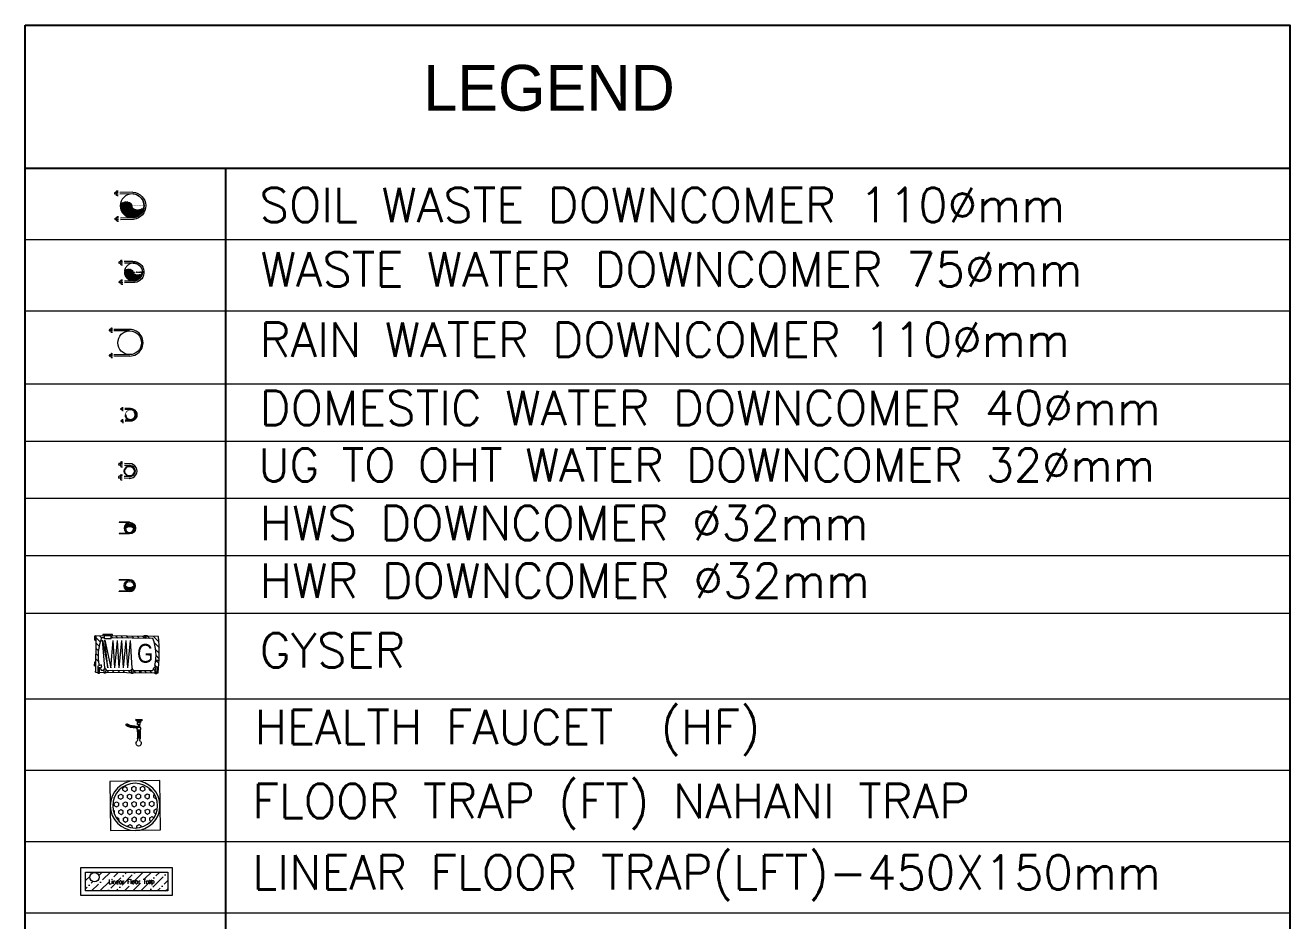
# Model space of a CAD drawing. Header units: metres. Extents: x 42 to 199, y -121 to 268.
# Drawn here: x 162.54 to 169.45, y -64.81 to -59.92 of the extents above; entities that cross this region are included whole.
import ezdxf

# ---------------------------------------------------------------- set-up
doc = ezdxf.new("R2010")
doc.units = ezdxf.units.M
doc.header["$LTSCALE"] = 0.3
for name, pattern in [('ACAD_ISO04W100', [30, 24, -3, 0, -3]), ('CONTINOUS', [0]), ('CONTINULUS', [0]), ('DASHED', [0.75, 0.5, -0.25]), ('HIDDEN', [0.375, 0.25, -0.125])]:
    doc.linetypes.add(name, pattern=pattern)
for name, color, linetype, lineweight in [('AGI-EX  RAIN WATER', 4, 'Continuous', 0), ('AGI-EX RAIN WATER', 4, 'Continuous', 0), ('AGI-FT', 4, 'Continuous', 0), ('AGI-PHE-SWP', 6, 'Continuous', 0), ('AGI-PHE-TEXT', 7, 'Continuous', 0), ('AGI-PHE-WP', 5, 'ACAD_ISO04W100', 0), ('AGI-PL-PLUMBING EQUPMENT', 4, 'Continuous', 0), ('AGI-UG TO RO PLANTER', 11, 'Continuous', 0), ('AURA_BEAM', 4, 'Continuous', 25), ('EX  RAIN WATER', 4, 'Continuous', 0), ('HWR STACK', 190, 'Continuous', 13), ('HWS', 1, 'Continuous', 15), ('PH304.3', 7, 'Continuous', 0), ('PHE - DWS', 3, 'DASHED', 0), ('PHE CLAMP', 7, 'Continuous', 0), ('PHE sanfix', 4, 'Continuous', 0), ('PHE-BWS', 3, 'Continuous', 0), ('PHE-HWS STACK', 10, 'Continuous', 30), ('PHE-RWP', 4, 'HIDDEN', 0)]:
    doc.layers.add(name, color=color, linetype=linetype, lineweight=lineweight)
doc.styles.add('2014 02 04 FLOOR PLANS$0$xref-sections 24$0$SITE-HARLEYab$0$LEROY', font='SIMPLEX.SHX')
doc.styles.add('7', font='bgothl.ttf', dxfattribs={"width": 0.85})
doc.styles.add('Arial Narrow', font='ARIALN.TTF')
doc.styles.add('ROMANS', font='romans.shx', dxfattribs={"width": 0.8, "height": 0.5})
doc.styles.add('T225', font='romans.shx', dxfattribs={"width": 0.8, "height": 0.25})

# ---------------------------------------------------------------- blocks, each defined once
blk = doc.blocks.new('CARE GYZER')
at = {"layer": 'PHE sanfix', "linetype": 'Continuous', "ltscale": 0.2}
h = blk.add_hatch(dxfattribs=at)
h.set_pattern_fill('ANSI31', color=1, scale=0.4599654795504084, angle=-89.8074450808994, style=0)
h.set_pattern_definition([(315.1925549191005, (497.5569102890304, 939.8160084399251), (1.029175676924088, 1.036116566487546), [])])
edge = h.paths.add_edge_path()
edge.add_line((23.36946103528258, -4.734708107921498), (24.81250947485118, -4.704977057540842))
edge.add_arc((-10.85517502714204, -5.408908452521238), 35.67463016125838, 1.130633044119772, 8.853924964183426)
edge.add_line((24.39435475642676, 0.08198283941510454), (19.58233342545373, 0.06581093505519675))
edge.add_line((19.58233342545373, 0.06581093505519675), (19.58493038801771, -0.7069267067554392))
edge.add_line((19.58493038801771, -0.7069267067554392), (22.27720083410324, -0.6978787127474133))
edge.add_arc((5.457328589623387, -7.415078362153949), 18.1115673935364, 8.510588053210881, 21.769836495636014, ccw=False)
h.paths.add_polyline_path([(19.29055414351842, -0.7079160258263073), (19.28795718095353, 0.06482161598432867), (6.26469445326984, 0.02105394647514913), (6.267291415832005, -0.7516836953363963)])
edge = h.paths.add_edge_path()
edge.add_line((2.561990106901249, -0.7641362125368687), (3.507514123645706, -0.7609585616246477))
edge.add_line((3.507514123645706, -0.7609585616246477), (3.504917161081721, 0.01177908018689777))
edge.add_line((3.504917161081721, 0.01177908018689777), (0.3679703056341168, 0.00123664883813035))
edge.add_line((0.3679703056341168, 0.00123664883813035), (0.4040804517144352, -10.74349627540596))
edge.add_line((0.4040804517144352, -10.74349627540596), (1.305607700488508, -10.7404664857504))
edge.add_line((1.305607700488508, -10.7404664857504), (1.298042332659861, -8.489357981507965))
edge.add_line((1.298042332659861, -8.489357981507965), (1.3203271724558, -7.889117570522725))
edge.add_arc((13.37675774000832, -6.319496602008751), 12.15817535714194, 152.8112128871716, 187.4175903840802, ccw=False)
edge = h.paths.add_edge_path()
edge.add_line((1.61143888800413, -10.7893987486296), (1.53783238540111, -10.72845685947503))
edge.add_line((1.53783238540111, -10.72845685947503), (1.535235422843492, -9.955719217678036))
edge.add_line((1.535235422843492, -9.955719217678036), (1.72533933342012, -11.36959303608881))
edge.add_arc((20.01893291095118, -7.477021415014695), 18.70314625417545, 185.7832536708424, 192.0124302349763, ccw=False)
edge.add_line((1.410981875876704, -9.361653496177475), (1.465677401788334, -9.840152773360165))
edge.add_line((1.465677401788334, -9.840152773360165), (1.61143888800413, -10.7893987486296))
h.paths.add_polyline_path([(4.294292891595433, -13.1482920574017), (4.296889862256648, -13.92103210746336), (14.19529108355437, -13.88776625370792), (14.19269411289952, -13.11502620364536)])
h.paths.add_polyline_path([(17.39663273439601, -13.87700500054871), (17.39403577183202, -13.10426735875899), (14.7814466018981, -13.11304756550726), (14.78404356446208, -13.88578520730152)])
edge = h.paths.add_edge_path()
edge.add_line((24.44118730650462, -13.85333256308422), (24.79225915580264, -9.0637850950543))
edge.add_line((24.79225915580264, -9.0637850950543), (23.53296568183285, -8.555349014433261))
edge.add_arc((16.66613542666223, -9.144672657403241), 6.892072265254482, -34.897699694921414, 4.905206840734991, ccw=False)
edge.add_line((22.31883973314052, -13.0877164224421), (17.8356001385846, -13.10278338015451))
edge.add_line((17.8356001385846, -13.10278338015451), (17.838197109254, -13.87552343020889))
edge.add_line((17.838197109254, -13.87552343020889), (24.44118730650462, -13.85333256308422))
edge = h.paths.add_edge_path()
edge.add_line((24.81643517943394, -4.717703556262741), (23.37138651165157, -4.747607234507136))
edge.add_arc((12.69954893960307, -6.888556105631277), 10.88447422859523, -4.34354788758651, 11.343903914563214, ccw=False)
edge.add_line((23.55276140848036, -7.71290939055234), (23.96482766181089, -8.357984867214327))
edge.add_line((23.96482766181089, -8.357984867214327), (24.39076823084997, -10.66288349462411))
edge.add_line((24.39076823084997, -10.66288349462411), (24.71694989875398, -10.67998167040795))
edge.add_arc((105.6017649977829, -9.047639116681664), 80.90128463638139, 176.9319939851916, 181.1561335094904, ccw=False)
at = {"layer": 'PHE sanfix', "color": 1, "linetype": 'ByBlock', "lineweight": -2}
for p, q in [((0.0002782460005619214, -0.08279331876565266), (0.3682485516337692, -0.08155666992661281)), ((0.005534003562388534, -1.646667117670404), (0.3735043091883199, -1.645430468832274)), ((0.03372434648917988, -10.03482775366138), (0.4016946521160207, -10.03359110482324)), ((0.0389801040664679, -11.59870155256613), (0.4069504096923993, -11.597464903728))]:
    blk.add_line(p, q, dxfattribs=at)
at = {"layer": 'PHE sanfix', "color": 8, "linetype": 'ByBlock'}
for p, q in [((3.996825024988539, -12.22935561239592), (2.946782544809139, -1.682779183223829)), ((2.946782544809139, -1.682779183223829), (5.104550478762576, -12.22563284625176)), ((5.104550478762576, -12.22563284625176), (3.823632023021673, -1.679832328892189)), ((3.823632023021673, -1.679832328892189), (6.204646858744127, -12.22193571936441)), ((6.204646858744127, -12.22193571936441), (6.997124391535181, -1.669167077941893)), ((7.860513234045357, -12.21637079959237), (6.997124391535181, -1.669167077941893)), ((7.860513234045357, -12.21637079959237), (8.652990766845505, -1.663602158168942)), ((9.516379609362957, -12.21080587981851), (8.652990766845505, -1.663602158168942)), ((9.516379609362957, -12.21080587981851), (10.3088571421622, -1.658037238395991)), ((11.17224598467965, -12.20524096004556), (10.3088571421622, -1.658037238395991)), ((11.17224598467965, -12.20524096004556), (11.96472351747161, -1.652472318622131)), ((12.82811235999543, -12.19967604027261), (11.96472351747161, -1.652472318622131)), ((12.82811235999543, -12.19967604027261), (13.6205898927883, -1.64690739884918)), ((14.48397873530485, -12.19411112049875), (13.6205898927883, -1.64690739884918))]:
    blk.add_line(p, q, dxfattribs=at)
at = {"layer": 'PHE sanfix', "color": 1}
for p, q in [((23.55731528504111, -9.067935407945697), (24.82715785753135, -9.063667809940853)), ((2.117697110036715, -12.34613522230666), (2.754927997631057, -11.98348347503179)), ((2.754927997631057, -11.98348347503179), (2.54499656788721, -11.10514275536298)), ((3.996825024988539, -12.22935561239592), (3.998198167611008, -12.63794024131676)), ((14.48397873530485, -12.19411112049875), (14.48535187792095, -12.60269574941958))]:
    blk.add_line(p, q, dxfattribs=at)
at = {"layer": 'PHE sanfix', "color": 1, "linetype": 'ByBlock', "lineweight": -2}
blk.add_lwpolyline([(0.4137166437876658, -13.61078764155263), (0.4148031298036585, -13.9340763444452), (24.44118758059813, -13.85333015386823, 0.0583903415570606), (24.39435475642676, 0.08198283941510454), (0.3679703056341168, 0.00123664883813035), (0.4148031298036585, -13.9340763444452)], format="xyb", close=True, dxfattribs=at)
for points in [[(6.724657335304073, 0.02259975752349419), (6.722802362048242, 0.5745552159614817), (3.043099305797114, 0.5621887275765403), (3.044954279052945, 0.01023326913855271)], [(0.005534003562388534, -1.646667117670404), (0.0002782460005619214, -0.08279331876565266)], [(0.0389801040664679, -11.59870155256613), (0.03372434648917988, -10.03482775366138)]]:
    blk.add_lwpolyline(points, dxfattribs=at)
at = {"layer": 'PHE sanfix', "color": 1}
blk.add_lwpolyline([(3.504917161081721, 0.01177908018689777), (3.508441610262707, -1.036936290844096), (6.268218902457193, -1.027661424554935), (6.26469445326984, 0.02105394647514913)], close=True, dxfattribs=at)
at = {"layer": 'PHE sanfix', "color": 1, "ltscale": 0.5}
for points in [[(19.98710076163934, 0.06717124876286107), (18.8831898447761, 0.06346130224756052), (18.88220052570341, 0.3578375467486694), (19.98611144256574, 0.3615474932630605)], [(19.29055414351842, -0.7079160258263073), (19.28795718095353, 0.06482161597068625), (19.58233342545373, 0.06581093504155433), (19.58493038801771, -0.7069267067554392)], [(3.709497678881235, -14.32777567352787), (3.703821923111718, -12.63892956038671), (4.292574412110298, -12.63695092224589), (4.298250167877995, -14.32579703538704)], [(14.19665138918299, -14.29253118162978), (14.19097563341438, -12.60368506848954), (14.77972812241933, -12.6017064303478), (14.78540387818884, -14.29055254348805)], [(17.39663273439601, -13.87700500054871), (17.3940357718393, -13.10426735875171), (17.83560013859187, -13.10278338014541), (17.83819710114858, -13.8755210219424)]]:
    blk.add_lwpolyline(points, close=True, dxfattribs=at)
at = {"layer": 'PHE sanfix', "color": 1}
for points in [[(3.507514123645706, -0.7609585616246477), (2.561990106901249, -0.7641362125368687)], [(22.27720083409895, -0.6978787127482065), (6.267291415832005, -0.7516836953363963)], [(2.603629005957373, -13.15397392221166), (3.705540402596853, -13.15027069554344)], [(4.294292891595433, -13.1482920574017), (14.19269411289952, -13.11502620364536)], [(14.78144660190537, -13.11304756550817), (22.3188397331478, -13.0877164224421)]]:
    blk.add_lwpolyline(points, dxfattribs=at)
at = {"layer": 'PHE sanfix', "color": 1, "ltscale": 0.5}
for points in [[(2.54499656788721, -11.10514275536298), (1.30876501075727, -11.67993805054903), (1.317690692319047, -14.33581389097799), (1.906443181317627, -14.33383525283625), (1.898672520751461, -12.02164099551192), (1.949890490549, -11.99857365672354)], [(23.18848784404781, -11.10762016191438), (23.97555033990739, -11.54856493625357), (23.98466151880075, -14.2596363225266), (23.39590902980217, -14.26161496066834), (23.38795287191169, -11.89422515749993), (22.99643463554185, -11.67488054217483)]]:
    blk.add_lwpolyline(points, dxfattribs=at)
at = {"layer": 'PHE sanfix', "color": 1}
for centre, radius, start, end in [((20.01893291094984, -7.47702141501486), 18.7031462541741, 158.9662733719826, 192.344684597973), ((5.457328590237921, -7.41507836202527), 18.11156739290959, 348.2362008175837, 21.76983649458211), ((8.556585251776596, -9.023077616348928), 7.245825857299991, 204.2036733574176, 214.7576900615186), ((14.59402463054812, -8.513996669286826), 8.977286937028682, 329.371011603512, 339.3843141858227)]:
    blk.add_arc(centre, radius, start, end, dxfattribs=at)
at = {"layer": 'PHE sanfix', "color": 0, "linetype": 'ByBlock', "insert": (16.2449090944292, -2.882393531114758, -0.04757885967577669), "char_height": 7.207961218604108, "width": 118.12852870801, "attachment_point": 1, "rotation": 0.1925549190911681, "style": 'T225'}
blk.add_mtext('{\\fSansSerif|b0|i0|c2|p2;G}', dxfattribs=at)
blk = doc.blocks.new('jglgjlg')
at = {"layer": 'PH304.3', "ltscale": 5}
h = blk.add_hatch(dxfattribs=at)
h.set_pattern_fill('ANSI37', color=3, scale=50, angle=-1.272221872585407e-14)
h.set_pattern_definition([(44.99999999999999, (0, 0), (-4.419417382415921, 4.419417382415923), []), (135, (0, 0), (-4.419417382415923, -4.41941738241592), [])])
h.paths.add_polyline_path([(2666871.804023371, -141076.4756150905, -0.07963089848086752), (2666855.190942982, -141083.0619089087, 0.02173288215422823), (2666801.021234355, -141089.1856365263, 0.1102923448562835), (2666782.526565908, -141095.4886159904), (2666782.526565908, -141097.4797005015, -0.1903574154818908), (2666792.219296393, -141105.0345057884, -0.01216008233900692), (2666792.483793935, -141106.503610321, -0.0837274048685851), (2666801.021234364, -141103.9997275668, -0.009102203295914664), (2666855.190942908, -141097.8759999574, 0.07687086513320225), (2666871.804023371, -141093.568190122)])
h.paths.add_polyline_path([(2666879.355544885, -141071.1010992241, -0.04110969985861158), (2666871.804023371, -141076.4756150905), (2666871.804023371, -141093.568190122, 0.07569038148453618), (2666886.140023376, -141084.6152112398), (2666886.140023376, -141081.7981058871, -0.5499303651644557)])
h.paths.add_polyline_path([(2666890.633134444, -141080.3032664116, -0.1619832028324078), (2666886.140023376, -141081.7981058871), (2666886.140023376, -141084.6152112398, 0.02775016771417356)])
h.paths.add_polyline_path([(2666893.640023376, -141074.2981058871, 1), (2666878.640023376, -141074.2981058871, 0.6176375517027137), (2666890.633134444, -141080.3032664118, 0.01361045646840719), (2666892.65578248, -141078.0122522616, 0.1302510483912246)])
at = {"layer": 'AGI-PL-PLUMBING EQUPMENT'}
for p, q in [((2666747.798079449, -141030.0774057456, -2.79405958401747e-08), (2666806.82871062, -141029.3889511311, -2.79405958401747e-08)), ((2666747.798079449, -141030.0774057456, -2.79405958401747e-08), (2666747.82970842, -141032.7893900572, -2.79405958401747e-08)), ((2666804.664137783, -141033.4061563901, -2.79405958401747e-08), (2666750.055753439, -141034.0430358108, -2.79405958401747e-08)), ((2666755.90958122, -141040.1096271351, -2.79405958401747e-08), (2666777.431484742, -141039.8586243338, -2.79405958401747e-08)), ((2666763.454232645, -141040.0216363754, -2.79405958401747e-08), (2666763.624457355, -141054.6173291593, -2.79405958401747e-08)), ((2666765.792289756, -141055.7336427322, -2.79405958401747e-08), (2666777.693043371, -141055.5948482017, -2.79405958401747e-08)), ((2666765.988733926, -141072.5774884875, -2.79405958401747e-08), (2666765.792289756, -141055.7336427322, -2.79405958401747e-08)), ((2666789.790241154, -141072.2998994264, -2.79405958401747e-08), (2666765.988733926, -141072.5774884875, -2.79405958401747e-08)), ((2666771.742666563, -141055.6642454669, -2.79405958401747e-08), (2666771.559129606, -141039.9271116583, -2.79405958401747e-08)), ((2666772.788837984, -141075.2541898038, -2.79405958401747e-08), (2666773.047805131, -141097.4589855943, -2.79405958401747e-08)), ((2666798.953388263, -141039.6076215324, -2.79405958401747e-08), (2666777.431484742, -141039.8586243338, -2.79405958401747e-08)), ((2666789.593796984, -141055.4560536711, -2.79405958401747e-08), (2666777.693043371, -141055.5948482017, -2.79405958401747e-08)), ((2666783.054413178, -141075.1344658153, -2.79405958401747e-08), (2666783.31024139, -141097.0701177705, -2.79405958401747e-08)), ((2666783.643420177, -141055.5254509364, -2.79405958401747e-08), (2666783.45988322, -141039.7883171277, -2.79405958401747e-08)), ((2666789.790241154, -141072.2998994264, -2.79405958401747e-08), (2666789.593796984, -141055.4560536711, -2.79405958401747e-08)), ((2666791.564780182, -141039.6937924106, -2.79405958401747e-08), (2666791.735004891, -141054.2894851945, -2.79405958401747e-08)), ((2666806.82871062, -141029.3889511311, -2.79405958401747e-08), (2666806.860339591, -141032.1009354427, -2.79405958401747e-08)), ((2666767.370289222, -141130.8276473562, -2.79405958401747e-08), (2666767.302650352, -141125.0280417675, -2.79405958401747e-08)), ((2666767.456587092, -141138.2271441416, -2.79405958401747e-08), (2666768.119427281, -141195.0615002004, -2.79405958401747e-08)), ((2666767.691924237, -141137.7005389742, -2.79405958401747e-08), (2666768.357308286, -141194.7530150001, -2.79405958401747e-08)), ((2666768.152260808, -141136.821711736, -2.79405958401747e-08), (2666768.821403769, -141194.1964906902, -2.79405958401747e-08)), ((2666768.898361093, -141135.6734680244, -2.79405958401747e-08), (2666769.571641115, -141193.4029737568, -2.79405958401747e-08)), ((2666770.045187332, -141134.3150426927, -2.79405958401747e-08), (2666770.722459249, -141192.3868282196, -2.79405958401747e-08)), ((2666771.424042343, -141133.0912468184, -2.79405958401747e-08), (2666772.10425767, -141191.4154111653, -2.79405958401747e-08)), ((2666773.039367042, -141132.0416602726, -2.79405958401747e-08), (2666773.721716399, -141190.5488042795, -2.79405958401747e-08)), ((2666774.842472964, -141131.2336885122, -2.79405958401747e-08), (2666775.526258701, -141189.8639929253, -2.79405958401747e-08)), ((2666776.778809159, -141130.7119630844, -2.79405958401747e-08), (2666777.463431083, -141189.4139652701, -2.79405958401747e-08)), ((2666778.789668242, -141130.5035309505, -2.79405958401747e-08), (2666779.474586563, -141189.2309472529, -2.79405958401747e-08)), ((2666780.814017404, -141130.6200762043, -2.79405958401747e-08), (2666781.498711801, -141189.3282924748, -2.79405958401747e-08)), ((2666782.790354669, -141131.058730062, -2.79405958401747e-08), (2666783.47428201, -141189.7011761496, -2.79405958401747e-08)), ((2666784.65858131, -141131.8019737448, -2.79405958401747e-08), (2666785.341129731, -141190.326186153, -2.79405958401747e-08)), ((2666786.361806625, -141132.8164484606, -2.79405958401747e-08), (2666787.042244241, -141191.1596726976, -2.79405958401747e-08)), ((2666787.848024989, -141134.0495513807, -2.79405958401747e-08), (2666788.525450469, -141192.134504049, -2.79405958401747e-08)), ((2666789.071575427, -141135.4206934889, -2.79405958401747e-08), (2666789.744913097, -141193.1551422315, -2.79405958401747e-08)), ((2666789.994249627, -141136.7994280334, -2.79405958401747e-08), (2666790.662446729, -141194.0931055753, -2.79405958401747e-08)), ((2666790.499533487, -141130.5578986744, -2.79405958401747e-08), (2666790.431894616, -141124.7582930858, -2.79405958401747e-08)), ((2666790.585831356, -141137.9573954598, -2.79405958401747e-08), (2666791.248671545, -141194.7917515186, -2.79405958401747e-08))]:
    blk.add_line(p, q, dxfattribs=at)
for centre, radius, start, end in [((2666749.944808159, -141031.6368673581, -2.79405958401747e-08), 2.408724865562433, 208.586067726399, 272.6399636451756), ((2666762.310130365, -141027.9056430509, -2.79405958401747e-08), 13.7805753469162, 206.4578364838877, 242.3246116900706), ((2666767.332817331, -141050.0789302912, -2.79405958401747e-08), 5.860801822085343, 230.7474822686, 254.7606012616817), ((2666794.429707934, -141110.6677459189, -2.79405958401747e-08), 30.69357180101224, 169.0686250303431, 207.8954767807804), ((2666778.781710574, -141113.1698021706, -2.79405958401747e-08), 16.72445601881532, 31.1788083777723, 150.1575742646286), ((2666777.821074448, -141066.5727037569, -2.79405958401747e-08), 10.03452060670152, 216.4443947338214, 324.8919879091118), ((2666787.921808308, -141049.8388077385, -2.79405958401747e-08), 5.860801822085343, 286.5757813884614, 310.5889003846069), ((2666763.097722656, -141111.0331604404, -2.79405958401747e-08), 30.69357180101224, 333.4409058706592, 12.26775761729314), ((2666792.269956758, -141027.556231562, -2.79405958401747e-08), 13.7805753469162, 299.0117709651047, 334.8785461618593), ((2666804.718935834, -141030.998054928, -2.79405958401747e-08), 2.408724865562433, 268.6964190003859, 332.7503149207246), ((2666752.71308237, -141212.0008971244, -2.79405958401747e-08), 17.02927943543154, 303.3163244132635, 344.380242102119), ((2666769.472773836, -141134.5033784019, -2.79405958401747e-08), 2.802042160421129, 137.9746456529842, 223.361736994748), ((2666768.581313931, -141131.7135847838, -2.79405958401747e-08), 1.500488577592248, 143.8122845651056, 217.5240980872115), ((2666768.646620427, -141137.3132039728, -2.79405958401747e-08), 1.500488577592248, 143.8122845651056, 217.5240980872115), ((2666779.022508169, -141138.2036460823, -2.79405958401747e-08), 17.63382024137145, 49.68290660273724, 131.6534760438247), ((2666779.038553013, -141139.5793900026, -2.79405958401747e-08), 14.585656626251, 38.20799238748914, 143.1283902536295), ((2666779.043950587, -141140.0421978834, -2.79405958401747e-08), 13.81166509071397, 33.80525624337329, 147.5311264008162), ((2666770.221911894, -141198.7372312462, -2.79405958401747e-08), 2.802042160421129, 137.9746456529842, 223.361736994748), ((2666779.067038455, -141142.0218366083, -2.79405958401747e-08), 12.90696224206111, 27.02332145484234, 154.3130611952883), ((2666779.079677508, -141143.1055555046, -2.79405958401747e-08), 12.60536109107614, 24.10501506564763, 157.2313675778082), ((2666769.33045199, -141195.947437628, -2.79405958401747e-08), 1.500488577592248, 143.8122845651056, 217.5240980872115), ((2666769.395758485, -141201.547056817, -2.79405958401747e-08), 1.500488577592248, 143.8122845651056, 217.5240980872115), ((2666779.78769107, -141203.8132428468, -2.79405958401747e-08), 14.585656626251, 38.20799238748914, 143.1283902536295), ((2666779.793088645, -141204.2760507276, -2.79405958401747e-08), 13.81166509071397, 33.80525624337329, 147.5311264008162), ((2666779.816176513, -141206.2556894526, -2.79405958401747e-08), 12.90696224206111, 27.02332145484234, 154.3130611952883), ((2666779.828815566, -141207.3394083489, -2.79405958401747e-08), 12.60536109107614, 24.10501506564763, 157.2313675778082), ((2666722.148010865, -141212.5125780032, -2.79405958401747e-08), 47.14177898738836, 355.0429329661715, 12.31113309626694), ((2666837.614580669, -141211.1659298103, -2.79405958401747e-08), 47.14177898738836, 169.0252495463581, 186.2934496781181), ((2666789.309500151, -141131.4718388433, -2.79405958401747e-08), 1.500488577592248, 323.8122845651056, 37.52409808548398), ((2666788.483346744, -141134.2816644141, -2.79405958401747e-08), 2.802042160421129, 317.9746456529842, 43.36173699474799), ((2666789.374806647, -141137.0714580322, -2.79405958401747e-08), 1.500488577592248, 323.8122845651056, 37.52409808548398), ((2666807.045889318, -141211.3672316711, -2.79405958401747e-08), 17.02927943543154, 196.9561405414914, 238.0200582298444), ((2666790.058638209, -141195.7056916875, -2.79405958401747e-08), 1.500488577592248, 323.8122845651056, 37.52409808548398), ((2666789.232484801, -141198.5155172583, -2.79405958401747e-08), 2.802042160421129, 317.9746456529842, 43.36173699474799), ((2666790.123944705, -141201.3053108765, -2.79405958401747e-08), 1.500488577592248, 323.8122845651056, 37.52409808548398), ((2666760.174181824, -141245.2800704357, -2.79405958401747e-08), 42.6570953595189, 359.4165062067518, 27.1558450530828), ((2666800.465275242, -141244.8101688162, -2.79405958401747e-08), 42.6570953595189, 154.1805375889965, 181.9198764382351), ((2666780.334556392, -141246.3165148617, -2.79405958401747e-08), 22.50256372517277, 179.8033001054254, 1.533082539299957)]:
    blk.add_arc(centre, radius, start, end, dxfattribs=at)
at = {"layer": 'PH304.3', "color": 3, "ltscale": 5}
for centre, radius, start, end in [((2666807.092146646, -141133.06461685, -2.79405958401747e-08), 44.82831975763286, 96.89959601360326, 122.074987344585), ((2666805.344433982, -141129.9004286177, -2.79405958401747e-08), 26.75172657082053, 97.44155880283743, 116.5858142627597), ((2666906.422728284, -141707.1563887542, -2.79405958401747e-08), 627.3959944773844, 94.62791716858231, 99.60794288861442), ((2667014.444489403, -142585.62935639, -2.79405958401747e-08), 1497.419340119883, 96.0749231716975, 98.1609369005696), ((2666842.919669553, -141026.8334596887, 2.791968290212674e-08), 56.4615990043894, 283.1883408075392, 310.8163165179176), ((2666849.702639261, -141040.8245091792, 2.791968290212674e-08), 56.14585930511825, 276.4134938937747, 320.7876959160245), ((2666886.646312096, -141072.6817724375, 2.791968290212674e-08), 7.499999999987048, 155.4372693973999, 19.946868470142)]:
    blk.add_arc(centre, radius, start, end, dxfattribs=at)
blk = doc.blocks.new('CARE-FTLOOR TRAP')
at = {"layer": 'PHE sanfix', "ltscale": 0.025}
h = blk.add_hatch(dxfattribs=at)
h.set_pattern_fill('HEX', color=256, scale=94.70752068547282, angle=179.1252888537042, style=0)
h.set_pattern_definition([(179.1252888537042, (3474.058323983554, -9141.881599650631), (-0.3130258950920054, -20.50239025053673), [11.8384400856841, -23.6768801713682]), (299.1252888537041, (3474.058323983554, -9141.881599650631), (17.91210374281323, 9.980106748076324), [11.83844008568409, -23.67688017136819]), (239.1252888537042, (3462.221263457395, -9141.700874063376), (17.59907784772122, -10.52228350246041), [11.83844008568409, -23.67688017136817])])
h.paths.add_polyline_path([(-104.1661326390313, 1.590385146264452, 1), (104.1661326391186, -1.590385146249901, 1)])
for p, q in [((-116.4994204005925, -114.6699595595564), (-112.7738224631757, 117.3682988210785)), ((-112.7738224631757, 117.3682988210785), (115.8309370277566, 113.6978290277766)), ((115.8309370277566, 113.6978290277766), (112.1053392151953, -118.3404293979693)), ((112.1053392151953, -118.3404293979693), (-116.4994204005925, -114.6699595595564))]:
    blk.add_line(p, q, dxfattribs=at)
for radius in [115.5431752362768, 104.1782727540202]:
    blk.add_circle((0, 0), radius, dxfattribs=at)
blk = doc.blocks.new('CLAMP SW')
at = {"layer": 'AGI-PHE-SWP'}
h = blk.add_hatch(dxfattribs=at)
h.set_pattern_fill('TRANS', color=256, scale=9.903003188248704, angle=225)
h.set_pattern_definition([(225, (772446.1752215133, 43722.38562768497), (1.750620177130663, -1.750620177130663), []), (225, (772447.050531602, 43721.51031759639), (1.750620177130663, -1.750620177130663), [1.237875398531086, -1.237875398531086])])
edge = h.paths.add_edge_path()
edge.add_ellipse((-0.0068994452194602, -27.13566491394886), major_axis=(3.3e-15, 27.23432358393802), ratio=0.6694444147342536, start_angle=180, end_angle=360, ccw=False)
edge.add_ellipse((0.0008021603316593, 27.33085207694967), major_axis=(3.3e-15, 27.23219449591801), ratio=0.6694967537436451, start_angle=0.00015050856137577284, end_angle=180, ccw=False)
edge.add_line((0, 54.4270833149785), (-18.81913667061508, 51.11171716067474))
edge.add_arc((2.285641570375446, -1.596682766423327), 56.77664209405396, 111.8214776823986, 178.2899781735744)
edge.add_arc((0.0008021626317714, 0.097593581500405), 54.4665175375594, 179.9999999999923, 270.0968913517438)
blk.add_circle((0, 0), 54.42708331498075, dxfattribs=at)
at = {"layer": 'PHE CLAMP', "color": 7}
for p, q in [((-61.91563819312069, 5.908352999089402), (-61.91554432029078, -54.529346964875)), ((-54.47360578743974, 5.897041464595532), (-54.47348541133033, -54.529346964875)), ((54.42643088892146, 5.613869756489293), (54.42655070067121, -54.529346964875)), ((61.84684606052906, 4.844530660870077), (61.87939533538155, -54.529346964875)), ((-68.50064590969123, -67.99252549107769), (-68.50065628749144, -62.78309076993173)), ((-66.26802660629983, -70.22513592162431), (-50.12238073405751, -70.22510375789716)), ((-61.91624327846147, -62.78307765402132), (-61.91621688436862, -76.03235959764426)), ((-59.68359757962753, -78.2649700295442), (-56.7067777268021, -78.26496409898391)), ((-54.47419371197975, -62.78306282762788), (-54.47416731789053, -76.03234477260412)), ((-47.88977032514958, -67.99248443151009), (-47.88978070294979, -62.78304971171746)), ((47.84156125408844, -68.00250740340562), (47.84155087628825, -62.79307268225966)), ((66.21982642837975, -70.23508567021781), (50.07418055747985, -70.23511783395224)), ((54.42596388532911, -62.79305956634925), (54.42599027806136, -76.04234150997219)), ((59.63542943563152, -78.27494601131184), (56.6586095841485, -78.27495194186486)), ((61.86801345181085, -62.7930447399558), (61.86803984453945, -76.04232668493205)), ((68.70320109575185, -68.00431546034815), (68.70319071930861, -62.79488074054825))]:
    blk.add_line(p, q, dxfattribs=at)
for centre, radius, start, end in [((-0.0829470614553429, -0.2718619873267016), 62.1407816965824, 4.72282334112979, 174.2922088894451), ((-0.0395051475061337, -0.3660525777959265), 54.79322640128502, 6.265521396991593, 173.4365079562992), ((-66.26803105219004, -67.99252104248444), 2.232614880814121, 180.0001140855034, 270.000114192121), ((-59.68360202822078, -76.03235515039704), 2.232614880814121, 180.0001140855034, 270.000114192121), ((-56.70678217539898, -76.03234922119735), 2.232614880814121, 270.000114192121, 0.0001140855034804), ((-50.12238518265076, -67.99248887875001), 2.232614880814121, 270.000114192121, 0.0001140855034804), ((50.07417611025085, -68.00250295481237), 2.232614880814121, 180.0001140855034, 270.000114192121), ((56.6586051355589, -76.04233706272498), 2.232614880814121, 180.0001140855034, 270.000114192121), ((59.63542498838797, -76.0423311335253), 2.232614880814121, 270.000114192121, 0.0001140855034804), ((66.47058623960038, -68.00431990758807), 2.232614880814121, 270.000114192121, 0.0001140855034804)]:
    blk.add_arc(centre, radius, start, end, dxfattribs=at)
blk = doc.blocks.new('CARE - DWS')
at = {"layer": 'PHE - DWS', "ltscale": 0.025}
h = blk.add_hatch(color=256, dxfattribs=at)
h.paths.add_polyline_path([(-1.8626451e-09, 24.47783232480288, -0.404273194992781), (24.46363768912852, 0.8334904238581657), (24.46363681927323, -0.8335159197449684, -0.3820590465330287), (1.881901554763316, -24.40538305230439), (-1.88188948482275, -24.40538398176432, -0.9622430997248241)])
h.paths.add_polyline_path([(-1.8626451e-09, -21.2141213491559, 1), (-1.8626451e-09, 21.2141213491559, 1)], flags=16)
for radius in [24.47783232563058, 21.21412134887984]:
    blk.add_circle((0, 0), radius, dxfattribs=at)
blk = doc.blocks.new('CLAMP DW')
at = {"layer": 'PHE CLAMP', "color": 7, "linetype": 'Continuous'}
for p, q in [((-29.46354842447545, 0.4875577240381972), (-29.46354842447545, -24.47543000813312)), ((-24.46354842447545, 0.4875577240381972), (-24.46354842447545, -24.47543000813312)), ((-33.88735743976972, -36.19892166512102), (-33.88736441279276, -32.69890115129681)), ((-21.53970196898063, -37.6989058577062), (-32.38734567583548, -37.69892746734315)), ((-29.46354842445299, -32.69889233828144), (-29.46353069112742, -41.60057958333768)), ((-25.96350719701787, -43.10058140081214), (-27.96351892719317, -43.1005853855598)), ((-24.46351914181852, -32.69888237812444), (-24.46350140849296, -41.60056962203925)), ((-20.03969618045571, -36.19889407893329), (-20.03970315347875, -32.69887356510909)), ((20.0453120844897, -36.19890603281263), (20.04530511267161, -32.69891740465809)), ((21.54531018425129, -37.69889816977499), (32.39285506757564, -37.6988765603349)), ((24.46908079943751, -32.69890859172301), (24.46909853260152, -41.60051474118055)), ((25.96909663122169, -43.10050687814291), (27.96909014101425, -43.10050289457298)), ((29.46906453111551, -32.69889863165676), (29.46908226427952, -41.60050478111429)), ((33.89284718969949, -36.19887844801765), (33.8928402178814, -32.69888981872169))]:
    blk.add_line(p, q, dxfattribs=at)
at = {"layer": 'PHE CLAMP', "color": 7}
for p, q in [((29.46905328257503, 0.4148494402206851), (29.46906453108909, -24.47543369550567)), ((24.46904994658325, -1.004900524472759), (24.46906453109477, -24.47544626343733))]:
    blk.add_line(p, q, dxfattribs=at)
for radius in [29.48797946463543, 24.48797946463543]:
    blk.add_arc((-0.0009491305854681, -0.0101471206144197), radius, 357.8789302765012, 182.475436234448, dxfattribs=at)
at = {"layer": 'PHE CLAMP', "color": 7, "linetype": 'Continuous'}
for centre, radius, start, end in [((-32.38734866411085, -36.19891867684564), 1.500008792146241, 180.0001141922252, 270.0001141922252), ((-27.96352191546855, -41.60057659506229), 1.500008792146241, 180.0001141922252, 270.0001141922252), ((-25.96351018415182, -41.60057261031464), 1.500008792146241, 270.0001141922252, 0.0001141922252526), ((-21.53970495725602, -36.19889706720868), 1.500008792146241, 270.0001141922252, 0.0001141922252526), ((21.54530719600313, -36.19890304456447), 1.499995126859234, 180.0001141922252, 270.0001141922252), ((25.96909364297353, -41.60051175293238), 1.499995126859234, 180.0001141922252, 270.0001141922252), ((27.96908715276609, -41.60050776936245), 1.499995126859234, 270.0001141922252, 0.0001141922251993), ((32.39285207932748, -36.19888143512439), 1.499995126859234, 270.0001141922252, 0.0001141922251993)]:
    blk.add_arc(centre, radius, start, end, dxfattribs=at)
at = {"layer": 'PHE - DWS', "rotation": 180}
blk.add_blockref('CARE - DWS', (0, 0), dxfattribs=at)
blk = doc.blocks.new('CLAMP WP')
at = {"layer": 'AGI-PHE-WP'}
h = blk.add_hatch(dxfattribs=at)
h.set_pattern_fill('TRANS', color=256, scale=6.818181818179287, angle=225)
h.set_pattern_definition([(225, (532564.4781312038, 31482.11166876448), (1.205295649749346, -1.205295649749346), []), (225, (532565.0807790289, 31481.5090209396), (1.205295649749346, -1.205295649749346), [0.8522727272724105, -0.8522727272724105])])
edge = h.paths.add_edge_path()
edge.add_ellipse((-0.0053025278975838, -18.60287461347616), major_axis=(2.3e-15, 18.7507331221263), ratio=0.6694444147342536, start_angle=180, end_angle=360, ccw=False)
edge.add_ellipse((3.638e-12, 18.89712501160829), major_axis=(2.3e-15, 18.74926725273786), ratio=0.6694967537436451, start_angle=0.00015050856228526754, end_angle=180, ccw=False)
edge.add_line((-2.828268732358992, 37.83945664937346), (-12.95745970403004, 35.27016446765629))
edge.add_arc((1.573103655930026, -1.019377928205358), 39.09051238931794, 471.8214776826871, 538.2899781738621)
edge.add_arc((1.4224497e-09, 0.1471251990733435), 37.5000000014942, 539.9999999999924, 630.0968913517448)
blk.add_circle((3.638e-12, 0.07990675301698501), 37.50000000000197, dxfattribs=at)
at = {"layer": 'PHE CLAMP', "color": 7}
for p, q in [((-44.34026343276128, 5.429309295017446), (-44.340196781759, -37.48226272825559)), ((-50.4092396652777, -50.44650191847177), (-50.40924922992782, -45.64524771956349)), ((-48.35155521795968, -52.50417818815913), (-33.47098675179223, -52.5041485445836)), ((-44.3407519170396, -45.64523563133844), (-44.34072759105037, -57.85638213175843)), ((-37.4818173795793, -45.64522196666075), (-37.48179305357917, -57.85636846831767)), ((-37.48133415055781, -1.380496106408827), (-37.48126223183863, -37.42009324698301)), ((-31.41331050204099, -50.44646407608524), (-31.41332006669109, -45.64520987842842)), ((31.43675903530675, -50.44483552894235), (31.43674947066029, -45.64358133003407)), ((48.37501194755897, -52.50248215505417), (33.49444348262114, -52.50251179862971)), ((37.5052467835485, -45.643569241809), (37.50527110829717, -57.85471574222903)), ((37.50572700297198, -0.2638622520244098), (37.5058011411893, -37.42009328685526)), ((44.34472228890808, -0.9729204821342136), (44.36473568987276, -37.42009324698301)), ((44.36418132100879, -45.64355557713134), (44.3642056457611, -57.85470207879552)), ((50.66380405024029, -50.4465019172203), (50.66379448684165, -45.64524771956349)), ((-42.2830431424918, -59.91405840268999), (-39.53946930333041, -59.91405293681601)), ((42.30652939600986, -59.91238654728658), (39.56295555809993, -59.91239201316057))]:
    blk.add_line(p, q, dxfattribs=at)
for centre, radius, start, end in [((-0.1696859936018882, -0.1532129028491909), 44.52195486847364, 358.9450500131276, 172.7968328480644), ((0, 0), 37.50674844885625, 0.0192618354341056, 182.1093396185104), ((-48.35155931549889, -50.44649781844782), 2.057680371256517, 180.0001140855034, 270.000114192121), ((-33.47099085180889, -50.446468174865), 2.057680371256517, 270.000114192121, 0.0001140855034804), ((33.49443938384138, -50.44483142891113), 2.057680371256517, 180.0001140855034, 270.000114192121), ((48.6061237017093, -50.44650601600733), 2.057680371256517, 270.000114192121, 0.0001140855034804), ((-42.28304724251938, -57.85637803297868), 2.057680371256517, 180.0001140855034, 270.000114192121), ((-39.539473403358, -57.85637256834888), 2.057680371256517, 270.000114192121, 0.0001140855034804), ((39.56295145807236, -57.85471164344926), 2.057680371256517, 180.0001140855034, 270.000114192121), ((42.30652529723374, -57.85470617881946), 2.057680371256517, 270.000114192121, 0.0001140855034804)]:
    blk.add_arc(centre, radius, start, end, dxfattribs=at)
blk = doc.blocks.new('RWP - RISER 160')
at = {"layer": 'PHE CLAMP'}
for p, q in [((-98.85942948667801, 122.4704098583097), (-98.85944344045127, 115.4659216239233)), ((-95.85750000865663, 125.4723274051939), (-74.14842932892498, 125.4722841583825)), ((-90.00641173543406, 0), (-90.00621971499642, 106.6445817844251)), ((-90.00619046157223, 115.4659039872313), (-90.00615497305988, 133.2805891659154)), ((-87.00422549492214, 136.2825067126869), (-83.0016607725993, 136.282498739376)), ((-79.99999999860302, 0.0004798713198397), (-79.99980797991157, 106.6445618500074)), ((-79.99977874348406, 115.4658840536067), (-79.99974325508809, 133.2805692316106)), ((-71.14651181118097, 122.4703546512974), (-71.14652576483786, 115.4658664169146)), ((71.14651181118097, 122.4703546512974), (71.14652576483786, 115.4658664169146)), ((95.85750000865663, 125.4723274051939), (74.14842932892498, 125.4722841583825)), ((79.99977874348406, 115.4658840536067), (79.99974325508809, 133.2805692316106)), ((79.99999999860302, 0.0004798713198397), (79.99980797991157, 106.6445618500074)), ((87.00422549492214, 136.2825067126869), (83.0016607725993, 136.282498739376)), ((90.00619046157223, 115.4659039872313), (90.00615497305988, 133.2805891659154)), ((90.00641173543406, 0), (90.00621971499642, 106.6445817844251)), ((98.85942948667801, 122.4704098583097), (98.85944344045127, 115.4659216239233))]:
    blk.add_line(p, q, dxfattribs=at)
for centre, radius, start, end in [((-95.85750598926096, 122.4704038784948), 3.00192353007014, 89.99988584779545, 179.9998858630116), ((-87.00423147552645, 133.2805831861005), 3.00192353007014, 89.99988584779545, 179.9998858630116), ((-83.00166675343644, 133.2805752121057), 3.00192353007014, 359.9998858630116, 89.99988584779545), ((-74.14843530952929, 122.4703606317962), 3.00192353007014, 359.9998858630116, 89.99988584779545), ((74.14843530952929, 122.4703606317962), 3.00192353007014, 90.00011414553444, 180.0001141369883), ((83.00166675343644, 133.2805752121057), 3.00192353007014, 90.00011414553444, 180.0001141369883), ((87.00423147552645, 133.2805831861005), 3.00192353007014, 0.0001141369883656, 90.00011414553444), ((95.85750598926096, 122.4704038784948), 3.00192353007014, 0.0001141369883656, 90.00011414553444), ((0, 0), 90.0064117354503, 180, 0)]:
    blk.add_arc(centre, radius, start, end, dxfattribs=at)
at = {"layer": 'PHE-RWP', "linetype": 'ByBlock'}
blk.add_circle((0, 0), 80, dxfattribs=at)
blk = doc.blocks.new('CARE-U CLAMP')
at = {"layer": 'PHE CLAMP'}
for p, q in [((-32.62824143283069, 0.7607858255505562), (-32.62825268134476, -24.49363029934466)), ((-24.46896068006754, -0.6589678265154362), (-24.46897526457906, -24.49364655464888))]:
    blk.add_line(p, q, dxfattribs=at)
at = {"layer": 'PHE CLAMP', "linetype": 'Continuous'}
for p, q in [((24.46363769099118, 0.8334904219955204), (24.46362464874983, -24.1936659924686)), ((32.62291380763054, 0.9625116381794214), (32.62290206365288, -24.19368224591017)), ((-39.84726639837028, -38.36438752152026), (-39.8472550213337, -32.65289331227541)), ((-19.69780490733683, -40.81221088953316), (-37.39948806911707, -40.81217562593518)), ((-32.62826893478632, -32.65290769375861), (-32.62829787284136, -47.17908973619342)), ((-26.91680855304003, -49.62688434310257), (-30.18051954172552, -49.62687784247099)), ((-24.46899153292179, -32.65292394720018), (-24.46902047097683, -47.17910598963499)), ((-17.25001682341099, -38.36443253606558), (-17.25000544637441, -32.65293832868338)), ((17.24461094290018, -38.06442321278155), (17.2446223217994, -32.35292900539935)), ((19.69238927401602, -40.51221131905913), (37.39407243579625, -40.51224658265708)), ((24.46360840834677, -32.35294338688254), (24.46357947029174, -46.87912542745471)), ((26.91135780140758, -49.32691353373229), (30.17506879009307, -49.32692003622651)), ((32.6228858102113, -32.35295964032412), (32.62285687215626, -46.87914168275892)), ((39.84186051785946, -38.06446822918952), (39.84187189675868, -32.35297402180731))]:
    blk.add_line(p, q, dxfattribs=at)
at = {"layer": 'PHE CLAMP'}
for radius in [32.63710976750745, 24.47681361958566]:
    blk.add_arc((0, 0), radius, 358.3099729738316, 181.3356605148437, dxfattribs=at)
at = {"layer": 'PHE CLAMP', "linetype": 'Continuous'}
for centre, start, end in [((-37.39948319271207, -38.36439239606261), 179.9998858077748, 269.9998858077748), ((-30.18051466532052, -47.17909461259842), 179.9998858077748, 269.9998858077748), ((-26.91680367663503, -47.17910111322999), 269.9998858077748, 359.9998858077748), ((-19.69780003093182, -38.36442765966058), 269.9998858077748, 359.9998858077748), ((19.69239415042102, -38.06442808918655), 179.9998858077748, 269.9998858077748), ((26.91136267594993, -46.87913030385971), 179.9998858077748, 269.9998858077748), ((30.17507366649807, -46.87913680635392), 269.9998858077748, 359.9998858077748), ((37.39407731220125, -38.06446335278451), 269.9998858077748, 359.9998858077748)]:
    blk.add_arc(centre, 2.447783232563056, start, end, dxfattribs=at)
blk = doc.blocks.new('EGGR')
at = {"layer": 'HWS', "linetype": 'Continuous', "extrusion": (-2.530075374463938e-07, 2.309610217400642e-07, 0.9999999999999415)}
h = blk.add_hatch(dxfattribs=at)
h.set_pattern_fill('ANSI31', color=1, scale=0.1025508209849292, angle=359.9999999999998, style=0)
h.set_pattern_definition([(314.9999999999998, (37669.15419455634, -28087.56353228653), (-0.009064375708096145, -0.009064375708096083), [])])
h.paths.add_polyline_path([(37670.24329271298, -28087.96458956847, -0.4142135623453876), (37670.5509478265, -28087.65693445501, 0.4131570503350368), (37670.5509478265, -28088.27224468192, -0.4142135623627047)])
at = {"layer": 'HWS', "color": 1, "linetype": 'Continuous'}
for p, q in [((37670.13604093309, -28087.226610677, -6.634702641298601e-07), (37670.16044722101, -28087.226610677, -6.572952893253511e-07)), ((37670.94144843429, -28087.226610677, -4.596960956416297e-07), (37670.96585472221, -28087.226610677, -4.535211208371207e-07))]:
    blk.add_line(p, q, dxfattribs=at)
for points, elevation in [([(37670.13604093326, -28087.96201305679), (37670.13604093326, -28087.22661067708)], -4.514790403951931e-07), ([(37670.16044722118, -28087.96201305679), (37670.16044722118, -28087.22661067708)], -4.514790403843313e-07), ([(37670.94144843431, -28087.96201305679), (37670.94144843431, -28087.22661067703)], -4.514790403846877e-07), ([(37670.96585472224, -28087.96201305679), (37670.96585472224, -28087.22661067703)], -4.514790403938877e-07)]:
    blk.add_lwpolyline(points, dxfattribs=dict(at, elevation=elevation))
for radius in [0.3905006065222849, 0.305078598845535]:
    blk.add_circle((37670.55094782775, -28087.96201305679, -3.612886213095899e-07), radius, dxfattribs=at)
for centre, radius, start, end in [((37670.55094782779, -28087.9620130568, -4.514790404105487e-07), 0.4149068944482263, 180, 0), ((37670.85971512394, -28087.96458957143, -3.810177754896252e-07), 0.4358771754208977, 135.1033760384302, 224.8966239615698)]:
    blk.add_arc(centre, radius, start, end, dxfattribs=at)
blk = doc.blocks.new('BTRN')
at = {"layer": 'HWS', "extrusion": (2.309610217400643e-07, 2.530075374463937e-07, 0.9999999999999415)}
h = blk.add_hatch(dxfattribs=at)
h.set_pattern_fill('ANSI31', color=200, scale=0.1025508209849293, angle=269.9999999999964, style=0)
h.set_pattern_definition([(224.9999999999963, (37617.37051526279, -27706.03800396324), (-0.009064375708095556, 0.009064375708096678), [])])
h.paths.add_polyline_path([(37616.96945798086, -27707.12710211987, -0.4142135623627047), (37617.27711309431, -27707.43475723339, 0.4131570503574323), (37616.66180286741, -27707.43475723339, -0.4142135623315339)])
at = {"layer": 'HWS', "color": 200}
for p, q in [((37617.70743687627, -27707.01985033745, -3.021816428202703e-07), (37617.70743687627, -27707.04425662537, -2.960066680157612e-07)), ((37617.70743687627, -27707.82525783865, -9.840747433203987e-08), (37617.70743687627, -27707.84966412657, -9.223249952753083e-08))]:
    blk.add_line(p, q, dxfattribs=at)
for points, elevation in [([(37616.97203449649, -27707.01985033762), (37617.7074368762, -27707.01985033762)], -9.019041908560324e-08), ([(37616.97203449649, -27707.04425662554), (37617.7074368762, -27707.04425662554)], -9.019041907474142e-08), ([(37616.97203449649, -27707.82525783867), (37617.70743687625, -27707.82525783867)], -9.019041907509781e-08), ([(37616.97203449649, -27707.8496641266), (37617.70743687625, -27707.8496641266)], -9.019041908429786e-08)]:
    blk.add_lwpolyline(points, dxfattribs=dict(at, elevation=elevation))
for radius in [0.3905006065222849, 0.305078598845535]:
    blk.add_circle((37616.97203449648, -27707.43475723211), radius, dxfattribs=at)
for centre, radius, start, end in [((37616.97203449647, -27707.43475723215, -9.019041910095889e-08), 0.4149068944482263, 90, 270), ((37616.96945798184, -27707.7435245283, -1.97291541800353e-08), 0.4358771754208977, 45.10337603843014, 134.8966239615698)]:
    blk.add_arc(centre, radius, start, end, dxfattribs=at)
blk = doc.blocks.new('Linear Floor Trap')
at = {"layer": 'AGI-FT'}
h = blk.add_hatch(dxfattribs=at)
h.set_pattern_fill('ANSI36', color=256, scale=0.01)
h.set_pattern_definition([(45, (-163.0966633717496, 64.56040434260403), (0.01683798022700467, 0.06173926083235044), [0.079375, -0.015875, 0, -0.015875])])
h.paths.add_polyline_path([(0.2249999999999943, 0.02782039430923477), (-0.2249999999999943, 0.02782039430923478), (-0.2249999999999943, -0.07500000000000281), (0.2249999999999943, -0.07500000000000284)])
h.paths.add_polyline_path([(-0.1499999999999773, 0, -1), (-0.2004283740798201, 0, -1)], flags=16)
h.paths.add_polyline_path([(-0.1054158393887648, -0.05179889111173677), (0.1616242599466137, -0.04949935921348825), (0.1612374885264191, -0.00458435779622272), (-0.1058026108089595, -0.006883889694471234)], flags=24)
for points in [[(0.2499999999999943, 0.05282039430923478), (0.2499999999999943, -0.1000000000000029), (-0.2499999999999944, -0.1000000000000029), (-0.2499999999999944, 0.0528203943092348)], [(0.2249999999999943, 0.02782039430923477), (0.2249999999999943, -0.07500000000000284), (-0.2249999999999943, -0.07500000000000284), (-0.2249999999999943, 0.02782039430923477)]]:
    blk.add_lwpolyline(points, close=True, dxfattribs=at)
blk.add_circle((-0.1752141870398987, 0), 0.0252141870399214, dxfattribs=at)
at = {"layer": 'PHE - DWS', "color": 1, "linetype": 'ByBlock', "ltscale": 0.25, "insert": (-0.09962509633112404, -0.01295592105770815), "char_height": 0.0245, "width": 1.183526451010531, "attachment_point": 1, "rotation": 0.4933724054207478, "style": 'ROMANS'}
blk.add_mtext('Linear Floor Trap', dxfattribs=at)

msp = doc.modelspace()

# ---------------------------------------------------------------- linework, layer by layer
at = {"layer": 'AGI-EX  RAIN WATER', "color": 0, "linetype": 'ByBlock', "elevation": -0.05000000000000002}
for points in [[(162.5433117235777, -61.0866718580853), (169.4529959618171, -61.0866718580853)], [(162.5433117235777, -61.47643967924755), (169.4529959618171, -61.47643967924755)], [(162.5433117235777, -61.87492806182358), (169.4529959618171, -61.87492806182358)], [(162.5433117235777, -62.18808166032481), (169.4529959618171, -62.18808166032481)], [(162.5433117235777, -62.49999631726767), (169.4529959618171, -62.49999631726767)], [(162.5433117235777, -62.81438885732727), (169.4529959618171, -62.81438885732727)], [(162.5433117235777, -63.12878139738687), (169.4529959618171, -63.12878139738687)], [(162.5433117235777, -63.59692089511019), (169.4529959618171, -63.59692089511019)], [(162.5433117235777, -63.98668871626953), (169.4529959618171, -63.98668871626953)], [(162.5433117235777, -64.37645653743176), (169.4529959618171, -64.37645653743176)], [(162.5433117235777, -64.766224358594), (169.4529959618171, -64.766224358594)]]:
    msp.add_lwpolyline(points, dxfattribs=at)
at = {"layer": 'AGI-UG TO RO PLANTER', "linetype": 'CONTINULUS', "lineweight": -2}
msp.add_circle((163.1134774091362, -62.35225642914533, -0.05000000000000002), 0.02764889182703818, dxfattribs=at)
at = {"layer": 'AURA_BEAM', "color": 1, "linetype": 'CONTINOUS', "elevation": -0.05000000000000002}
msp.add_lwpolyline([(162.5433117235777, -59.91602676977577), (169.4529959618171, -59.91602676977577), (169.4529959618171, -79.98193171577525), (162.5433117235777, -79.98193171577525)], close=True, dxfattribs=at)
for points in [[(162.5433117235777, -60.69690403692887), (169.4529959618171, -60.69690403692887)], [(163.6369816197314, -60.69690403692887), (163.6369816197314, -79.98193171577525)]]:
    msp.add_lwpolyline(points, dxfattribs=at)

# ---------------------------------------------------------------- block references
at = {"layer": 'AGI-EX  RAIN WATER', "xscale": 0.01421794631491588, "yscale": 0.01421794631491588, "zscale": 0.01421794631491588, "rotation": 359.1549031702446}
msp.add_blockref('CARE GYZER', (162.9242771236671, -63.25225694217016, -0.05000000000000002), dxfattribs=at)
at = {"layer": 'AGI-EX RAIN WATER', "xscale": 0.0008125765177564548, "yscale": 0.0008125765177564548, "zscale": 0.0008125765177564548, "rotation": 90.30975874902987}
msp.add_blockref('RWP - RISER 160', (163.1136471133329, -61.65093682513047, -0.05000000000000002), dxfattribs=at)
at = {"layer": 'AGI-FT'}
msp.add_blockref('Linear Floor Trap', (163.0966633717496, -64.57151545371556, -0.05000000000000002), dxfattribs=at)
at = {"layer": 'AGI-PHE-SWP', "xscale": -0.00120249917473419, "yscale": 0.00120249917473419, "zscale": 0.00120249917473419, "rotation": 270.9034974161875}
msp.add_blockref('CLAMP SW', (163.1272411067154, -60.90285696638396, -0.05000000000000002), dxfattribs=at)
at = {"layer": 'AGI-PHE-WP', "xscale": -0.00130286644217121, "yscale": 0.00130286644217121, "zscale": 0.00130286644217121, "rotation": 270.9034974161875}
msp.add_blockref('CLAMP WP', (163.1340988246025, -61.26483389961881, -0.05000000000000002), dxfattribs=at)
at = {"layer": 'AGI-PL-PLUMBING EQUPMENT', "xscale": -0.0006076655565101745, "yscale": 0.0006076655565101745, "zscale": 0.0006076655565101745}
msp.add_blockref('jglgjlg', (1783.673475577007, 21.988124294405, -0.04999999998297236), dxfattribs=at)
at = {"layer": 'EX  RAIN WATER', "xscale": -0.001175526158605848, "yscale": 0.001175526158605848, "zscale": 0.001175526158605848, "rotation": 90}
msp.add_blockref('CARE-FTLOOR TRAP', (163.1434003707661, -64.18092899215056, -0.05000000000000002), dxfattribs=at)
at = {"layer": 'HWR STACK', "transparency": 33554687, "xscale": 0.07679175304180326, "yscale": 0.07679175304180326, "zscale": 0.07679175304180326, "rotation": 179.9999999999999}
msp.add_blockref('BTRN', (3051.786692575574, -2190.681050925396, -0.05000000000000002), dxfattribs=at)
at = {"layer": 'PHE CLAMP', "xscale": 0.001226153375310502, "yscale": 0.001226153375310502, "zscale": 0.001226153375310502, "rotation": 268.2693519095352}
msp.add_blockref('CARE-U CLAMP', (163.1139823217177, -62.35202708556257, -0.05000000000000002), dxfattribs=at)
at = {"layer": 'PHE-BWS', "xscale": -0.00120249917473419, "yscale": 0.00120249917473419, "zscale": 0.00120249917473419, "rotation": 270.9034974161875}
msp.add_blockref('CLAMP DW', (163.1178982453013, -62.04489905750319, -0.05000000000000002), dxfattribs=at)
at = {"layer": 'PHE-HWS STACK', "transparency": 33554687, "xscale": -0.07685808084115257, "yscale": 0.07685808084115257, "zscale": 0.07685808084115257, "rotation": 90}
msp.add_blockref('EGGR', (-1995.673377653606, 2832.622078992817, -0.04999996530018743), dxfattribs=at)

# ---------------------------------------------------------------- texts
at = {"layer": 'AGI-EX  RAIN WATER', "color": 21, "style": '7'}
msp.add_text('LEGEND', height=0.25, dxfattribs=at).set_placement((164.7178791758196, -60.38255087217779, -0.05000000000000002))
at = {"layer": 'AGI-PHE-TEXT', "color": 0, "attachment_point": 1}
for s, insert, char_height, width, style in [('SOIL WASTE DOWNCOMER 110%%Cmm', (163.8232876331253, -60.80391906720119, -0.05000000000000002), 0.1874999998936271, 8.691373389621154, '2014 02 04 FLOOR PLANS$0$xref-sections 24$0$SITE-HARLEYab$0$LEROY'), ('WASTE WATER DOWNCOMER 75%%Cmm', (163.829692795535, -61.15627940659992, -0.05000000000000002), 0.1874999998936271, 9.295047335621131, '2014 02 04 FLOOR PLANS$0$xref-sections 24$0$SITE-HARLEYab$0$LEROY'), ('RAIN WATER DOWNCOMER 110%%Cmm', (163.8247344202303, -61.54076107925151, -0.05000000000000002), 0.1874999998936271, 10.2009014161738, '2014 02 04 FLOOR PLANS$0$xref-sections 24$0$SITE-HARLEYab$0$LEROY'), ('DOMESTIC WATER DOWNCOMER 40%%Cmm', (163.8247344202303, -61.91300228548874, -0.05000000000000002), 0.1874999998936271, 9.420374696208059, '2014 02 04 FLOOR PLANS$0$xref-sections 24$0$SITE-HARLEYab$0$LEROY'), ('UG TO OHT WATER DOWNCOMER 32%%Cmm', (163.817297251784, -62.22867305036817, -0.05000000000000002), 0.1800749998978395, 9.96271146631708, '2014 02 04 FLOOR PLANS$0$xref-sections 24$0$SITE-HARLEYab$0$LEROY'), ('HWS DOWNCOMER %%C32mm', (163.8247344202303, -62.54226140477637, -0.05000000000000002), 0.1874999998936271, 10.24335153030712, '2014 02 04 FLOOR PLANS$0$xref-sections 24$0$SITE-HARLEYab$0$LEROY'), ('HWR DOWNCOMER %%C32mm', (163.8247344202303, -62.85665394483597, -0.05000000000000002), 0.1874999998936271, 10.24335153030712, '2014 02 04 FLOOR PLANS$0$xref-sections 24$0$SITE-HARLEYab$0$LEROY'), ('{\\Fromans|c0;GYSER }', (163.8247344202303, -63.23775831436443, -0.05000000000000002), 0.1874999998936271, 5.865465089274369, 'Arial Narrow'), ('{\\Fromans|c0;HEALTH FAUCET  (HF)}', (163.7968300213105, -63.65774470551052, -0.0499999999999517), 0.1874999998936271, 4.303319007654646, 'Arial Narrow'), ('{\\Fromans|c0;FLOOR TRAP (FT) NAHANI TRAP}', (163.7845108860404, -64.06194201862318, -0.05000000000000002), 0.1874999998936271, 8.058455231087702, 'Arial Narrow'), ('{\\Fromans|c0;LINEAR FLOOR TRAP(LFT)-450X150mm}', (163.7845108860404, -64.45170983978542, -0.05000000000000002), 0.1874999998936271, 7.304017283623363, 'Arial Narrow')]:
    msp.add_mtext(s, dxfattribs=dict(at, insert=insert, char_height=char_height, width=width, style=style))

doc.saveas('drawing.dxf')
